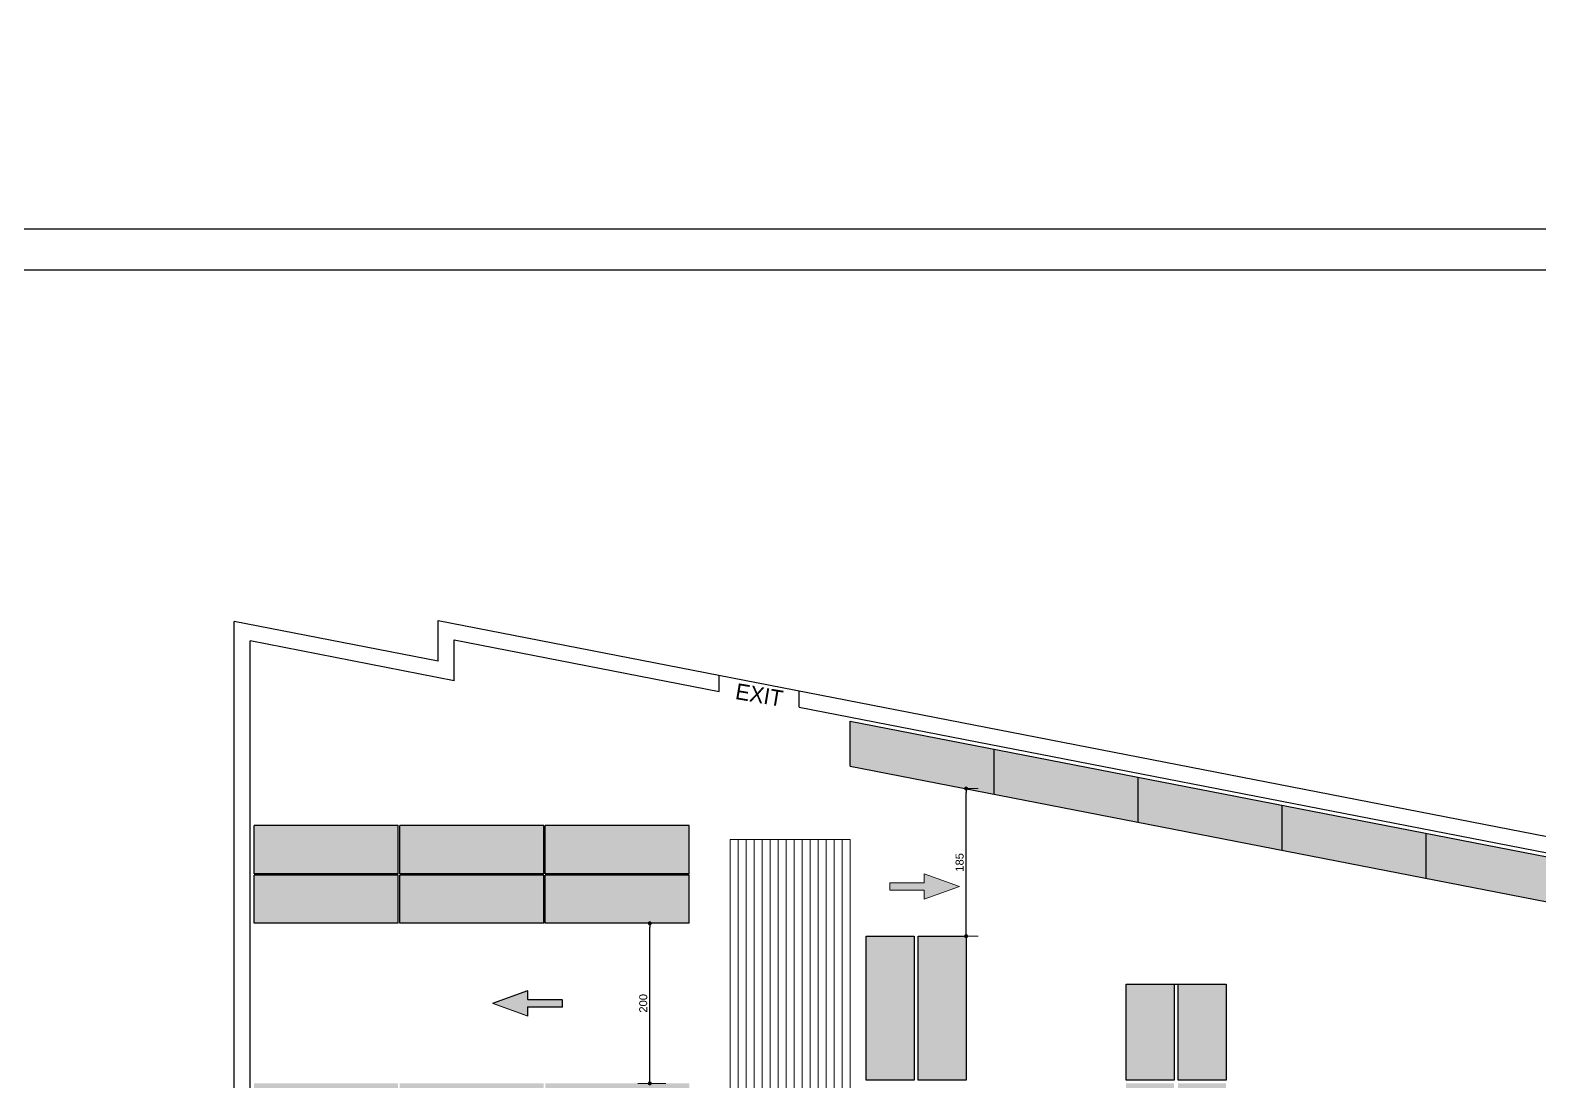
# Model space of a CAD drawing. Header units: centimetres. Extents: x 370416 to 395283, y 44791 to 69658.
# Drawn here: x 377364 to 379251, y 59767 to 61081 of the extents above; entities that cross this region are included whole.
import ezdxf

# ---------------------------------------------------------------- set-up
doc = ezdxf.new("R2010")
doc.units = ezdxf.units.CM
doc.header["$PDMODE"] = 2
doc.header["$PDSIZE"] = -10
doc.layers.add('D RACK', color=7, linetype='Continuous')
doc.layers.add('LVI_FLOOR BEDS - GENERAL', color=254, linetype='Continuous')
doc.layers.add('SPN-DIM', color=8, linetype='Continuous', lineweight=15)
doc.styles.add('ARIAL', font='arial.ttf')
doc.styles.add('TREE', font='arial.ttf')
doc.dimstyles.new('arc', dxfattribs={"dimtxt": 10, "dimasz": 5, "dimexe": 15, "dimexo": 2.5, "dimgap": 3, "dimtad": 1, "dimdec": 0, "dimzin": 0, "dimtxsty": 'TREE', "dimblk": 'DOT', "dimcen": 15, "dimdle": 0.5, "dimclrd": 256, "dimclre": 8, "dimclrt": 256, "dimadec": 0, "dimazin": 0, "dimtfac": 1, "dimtdec": 0, "dimtofl": 0, "dimtmove": 1, "dimatfit": 0, "dimldrblk": 'DOT', "dimfxl": 20, "dimfxlon": 1, "dimtolj": 1, "dimtzin": 0, "dimlwd": -1, "dimlwe": 0, "dimarcsym": 0})

# ---------------------------------------------------------------- blocks, each defined once
blk = doc.blocks.new('_Dot')
at = {"color": 0, "linetype": 'ByBlock', "lineweight": -2}
blk.add_line((-0.5, 0), (-1, 0), dxfattribs=at)
at = {"color": 0, "linetype": 'ByBlock', "lineweight": -3, "const_width": 0.5}
blk.add_lwpolyline([(-0.25, 0, 1), (0.25, 0, 1)], format="xyb", close=True, dxfattribs=at)
blk = doc.blocks.new('*D331')
at = {"color": 8, "lineweight": 0, "transparency": 16777216}
for p, q in [((378158.2, 59965.5), (378123.2, 59965.5)), ((378158.2, 59765.5), (378123.2, 59765.5))]:
    blk.add_line(p, q, dxfattribs=at)
at = {"transparency": 16777216}
blk.add_line((378138.2, 59770.5), (378138.2, 59960.5), dxfattribs=at)
at = {"layer": 'Defpoints', "color": 0, "transparency": 16777216}
for p in [(378138.2, 59965.5), (378187.6, 59965.5), (378187.6, 59765.5)]:
    blk.add_point(p, dxfattribs=at)
at = {"transparency": 16777216, "xscale": 5, "yscale": 5, "zscale": 5}
for p, rotation in [((378138.2, 59965.5), 90), ((378138.2, 59765.5), 270)]:
    blk.add_blockref('_Dot', p, dxfattribs=dict(at, rotation=rotation))
at = {"transparency": 16777216, "insert": (378130.1, 59865.5), "char_height": 10, "attachment_point": 5, "rotation": 90, "style": 'TREE'}
blk.add_mtext('\\A1;200', dxfattribs=at)
blk = doc.blocks.new('*D332')
at = {"color": 8, "lineweight": 0, "transparency": 16777216}
for p, q in [((378533.6, 60133.8), (378548.6, 60133.8)), ((378533.6, 59949.4), (378548.6, 59949.4))]:
    blk.add_line(p, q, dxfattribs=at)
at = {"transparency": 16777216}
blk.add_line((378533.6, 59954.4), (378533.6, 60128.8), dxfattribs=at)
at = {"layer": 'Defpoints', "color": 0, "transparency": 16777216}
for p in [(378533.6, 60133.8), (378533.6, 60133.8), (378533.6, 59949.4)]:
    blk.add_point(p, dxfattribs=at)
at = {"transparency": 16777216, "xscale": 5, "yscale": 5, "zscale": 5}
for p, rotation in [((378533.6, 60133.8), 90), ((378533.6, 59949.4), 270)]:
    blk.add_blockref('_Dot', p, dxfattribs=dict(at, rotation=rotation))
at = {"transparency": 16777216, "insert": (378525.5, 60041.6), "char_height": 10, "width": 22.733, "attachment_point": 5, "rotation": 90, "style": 'TREE'}
blk.add_mtext('\\A1;185', dxfattribs=at)

msp = doc.modelspace()

# ---------------------------------------------------------------- hatches: boundary and pattern name
at = {"layer": 'D RACK', "lineweight": -3, "true_color": 0x4554a5, "transparency": 33554483}
h = msp.add_hatch(color=175, dxfattribs=at)
h.dxf.hatch_style = 1
h.paths.add_polyline_path([(380728.6, 59762.3), (380728.6, 59706.3), (380908.6, 59671.2), (380908.6, 59727.3)])
h.paths.add_polyline_path([(380728.6, 59762.3), (380548.6, 59797.4), (380548.6, 59741.4), (380728.6, 59706.3)])
h.paths.add_polyline_path([(380548.6, 59797.4), (380368.6, 59832.4), (380368.6, 59776.4), (380548.6, 59741.4)])
h.paths.add_polyline_path([(380368.6, 59832.4), (380188.6, 59867.5), (380188.6, 59811.5), (380368.6, 59776.4)])
h.paths.add_polyline_path([(380188.6, 59867.5), (380008.6, 59902.5), (380008.6, 59846.5), (380188.6, 59811.5)])
h.paths.add_polyline_path([(379828.6, 59937.6), (379828.6, 59881.6), (380008.6, 59846.5), (380008.6, 59902.5)])
h.paths.add_polyline_path([(379828.6, 59937.6), (379648.6, 59972.7), (379648.6, 59916.6), (379828.6, 59881.6)])
h.paths.add_polyline_path([(379648.6, 59972.7), (379468.6, 60007.7), (379468.6, 59951.7), (379648.6, 59916.6)])
h.paths.add_polyline_path([(378568.6, 60183), (378388.6, 60218), (378388.6, 60162), (378568.6, 60126.9)])
h.paths.add_polyline_path([(378568.6, 60183), (378568.6, 60126.9), (378748.6, 60091.9), (378748.6, 60147.9)])
h.paths.add_polyline_path([(378928.6, 60112.9), (378748.6, 60147.9), (378748.6, 60091.9), (378928.6, 60056.8)])
h.paths.add_polyline_path([(378928.6, 60112.9), (378928.6, 60056.8), (379108.6, 60021.8), (379108.6, 60077.8)])
h.paths.add_polyline_path([(379108.6, 60077.8), (379108.6, 60021.8), (379288.6, 59986.7), (379288.6, 60042.8)])
h.paths.add_polyline_path([(379288.6, 60042.8), (379288.6, 59986.7), (379468.6, 59951.7), (379468.6, 60007.7)])
h = msp.add_hatch(color=175, dxfattribs=at)
h.dxf.hatch_style = 1
h.paths.add_polyline_path([(377823.6, 60087.5), (377643.6, 60087.5), (377643.6, 60027.5), (377823.6, 60027.5)])
h.paths.add_polyline_path([(378005.6, 60087.5), (377825.6, 60087.5), (377825.6, 60027.5), (378005.6, 60027.5)])
h.paths.add_polyline_path([(378187.6, 60087.5), (378007.6, 60087.5), (378007.6, 60027.5), (378187.6, 60027.5)])
h.paths.add_polyline_path([(378187.6, 60025.5), (378007.6, 60025.5), (378007.6, 59965.5), (378187.6, 59965.5)])
h.paths.add_polyline_path([(378005.6, 60025.5), (377825.6, 60025.5), (377825.6, 59965.5), (378005.6, 59965.5)])
h.paths.add_polyline_path([(377823.6, 60025.5), (377643.6, 60025.5), (377643.6, 59965.5), (377823.6, 59965.5)])
h.paths.add_polyline_path([(377823.6, 59765.5), (377643.6, 59765.5), (377643.6, 59705.5), (377823.6, 59705.5)])
h.paths.add_polyline_path([(378005.6, 59765.5), (377825.6, 59765.5), (377825.6, 59705.5), (378005.6, 59705.5)])
h.paths.add_polyline_path([(378187.6, 59765.5), (378007.6, 59765.5), (378007.6, 59705.5), (378187.6, 59705.5)])
h.paths.add_polyline_path([(378187.6, 59703.5), (378007.6, 59703.5), (378007.6, 59643.5), (378187.6, 59643.5)])
h.paths.add_polyline_path([(378005.6, 59703.5), (377825.6, 59703.5), (377825.6, 59643.5), (378005.6, 59643.5)])
h.paths.add_polyline_path([(377823.6, 59703.5), (377643.6, 59703.5), (377643.6, 59643.5), (377823.6, 59643.5)])
h.paths.add_polyline_path([(377823.6, 59443.5), (377643.6, 59443.5), (377643.6, 59383.5), (377823.6, 59383.5)])
h.paths.add_polyline_path([(378005.6, 59443.5), (377825.6, 59443.5), (377825.6, 59383.5), (378005.6, 59383.5)])
h.paths.add_polyline_path([(378187.6, 59443.5), (378007.6, 59443.5), (378007.6, 59383.5), (378187.6, 59383.5)])
h.paths.add_polyline_path([(378187.6, 59381.5), (378007.6, 59381.5), (378007.6, 59321.5), (378187.6, 59321.5)])
h.paths.add_polyline_path([(378005.6, 59381.5), (377825.6, 59381.5), (377825.6, 59321.5), (378005.6, 59321.5)])
h.paths.add_polyline_path([(377823.6, 59381.5), (377643.6, 59381.5), (377643.6, 59321.5), (377823.6, 59321.5)])
h.paths.add_polyline_path([(377823.6, 59121.5), (377643.6, 59121.5), (377643.6, 59061.5), (377823.6, 59061.5)])
h.paths.add_polyline_path([(378005.6, 59121.5), (377825.6, 59121.5), (377825.6, 59061.5), (378005.6, 59061.5)])
h.paths.add_polyline_path([(378187.6, 59121.5), (378007.6, 59121.5), (378007.6, 59061.5), (378187.6, 59061.5)])
h.paths.add_polyline_path([(378187.6, 59059.5), (378007.6, 59059.5), (378007.6, 58999.5), (378187.6, 58999.5)])
h.paths.add_polyline_path([(378005.6, 59059.5), (377825.6, 59059.5), (377825.6, 58999.5), (378005.6, 58999.5)])
h.paths.add_polyline_path([(377823.6, 59059.5), (377643.6, 59059.5), (377643.6, 58999.5), (377823.6, 58999.5)])
h.paths.add_polyline_path([(377823.6, 58799.5), (377643.6, 58799.5), (377643.6, 58739.5), (377823.6, 58739.5)])
h.paths.add_polyline_path([(378005.6, 58799.5), (377825.6, 58799.5), (377825.6, 58739.5), (378005.6, 58739.5)])
h.paths.add_polyline_path([(378187.6, 58799.5), (378007.6, 58799.5), (378007.6, 58739.5), (378187.6, 58739.5)])
h.paths.add_polyline_path([(378187.6, 58737.5), (378007.6, 58737.5), (378007.6, 58677.5), (378187.6, 58677.5)])
h.paths.add_polyline_path([(378005.6, 58737.5), (377825.6, 58737.5), (377825.6, 58677.5), (378005.6, 58677.5)])
h.paths.add_polyline_path([(377823.6, 58737.5), (377643.6, 58737.5), (377643.6, 58677.5), (377823.6, 58677.5)])
h.paths.add_polyline_path([(377823.6, 58477.5), (377643.6, 58477.5), (377643.6, 58417.5), (377823.6, 58417.5)])
h.paths.add_polyline_path([(377823.6, 58415.5), (377643.6, 58415.5), (377643.6, 58355.5), (377823.6, 58355.5)])
h.paths.add_polyline_path([(378005.6, 58477.5), (377825.6, 58477.5), (377825.6, 58417.5), (378005.6, 58417.5)])
h.paths.add_polyline_path([(378005.6, 58415.5), (377825.6, 58415.5), (377825.6, 58355.5), (378005.6, 58355.5)])
h.paths.add_polyline_path([(378187.6, 58415.5), (378007.6, 58415.5), (378007.6, 58355.5), (378187.6, 58355.5)])
h.paths.add_polyline_path([(378187.6, 58477.5), (378007.6, 58477.5), (378007.6, 58417.5), (378187.6, 58417.5)])
h.paths.add_polyline_path([(378187.6, 58155.5), (378007.6, 58155.5), (378007.6, 58095.5), (378187.6, 58095.5)])
h.paths.add_polyline_path([(378005.6, 58155.5), (377825.6, 58155.5), (377825.6, 58095.5), (378005.6, 58095.5)])
h.paths.add_polyline_path([(377823.6, 58155.5), (377643.6, 58155.5), (377643.6, 58095.5), (377823.6, 58095.5)])
h.paths.add_polyline_path([(377823.6, 58093.5), (377643.6, 58093.5), (377643.6, 58033.5), (377823.6, 58033.5)])
h.paths.add_polyline_path([(378005.6, 58093.5), (377825.6, 58093.5), (377825.6, 58033.5), (378005.6, 58033.5)])
h.paths.add_polyline_path([(378187.6, 58093.5), (378007.6, 58093.5), (378007.6, 58033.5), (378187.6, 58033.5)])
h.paths.add_polyline_path([(378187.6, 57833.5), (378007.6, 57833.5), (378007.6, 57773.5), (378187.6, 57773.5)])
h.paths.add_polyline_path([(378005.6, 57833.5), (377825.6, 57833.5), (377825.6, 57773.5), (378005.6, 57773.5)])
h.paths.add_polyline_path([(377823.6, 57833.5), (377643.6, 57833.5), (377643.6, 57773.5), (377823.6, 57773.5)])
h = msp.add_hatch(color=175, dxfattribs=at)
h.dxf.hatch_style = 1
h.paths.add_polyline_path([(378468.6, 59949.4), (378408.6, 59949.4), (378408.6, 59769.4), (378468.6, 59769.4)])
h.paths.add_polyline_path([(378468.6, 58857.4), (378408.6, 58857.4), (378408.6, 58677.4), (378468.6, 58677.4)])
h.paths.add_polyline_path([(378533.6, 58857.4), (378473.6, 58857.4), (378473.6, 58677.4), (378533.6, 58677.4)])
h.paths.add_polyline_path([(378533.6, 59041.4), (378473.6, 59041.4), (378473.6, 58861.4), (378533.6, 58861.4)])
h.paths.add_polyline_path([(378468.6, 59041.4), (378408.6, 59041.4), (378408.6, 58861.4), (378468.6, 58861.4)])
h = msp.add_hatch(color=175, dxfattribs=at)
h.dxf.hatch_style = 1
h.paths.add_polyline_path([(378533.6, 59949.4), (378473.6, 59949.4), (378473.6, 59769.4), (378533.6, 59769.4)])
h = msp.add_hatch(color=175, dxfattribs=at)
h.dxf.hatch_style = 1
h.paths.add_polyline_path([(378793.6, 59889.4), (378733.6, 59889.4), (378733.6, 59769.4), (378793.6, 59769.4)])
h.paths.add_polyline_path([(378858.6, 59889.4), (378798.6, 59889.4), (378798.6, 59769.4), (378858.6, 59769.4)])
h.paths.add_polyline_path([(378793.6, 59765.4), (378733.6, 59765.4), (378733.6, 59585.4), (378793.6, 59585.4)])
h.paths.add_polyline_path([(378858.6, 59765.4), (378798.6, 59765.4), (378798.6, 59585.4), (378858.6, 59585.4)])
h.paths.add_polyline_path([(378793.6, 59581.4), (378733.6, 59581.4), (378733.6, 59401.4), (378793.6, 59401.4)])
h.paths.add_polyline_path([(378858.6, 59581.4), (378798.6, 59581.4), (378798.6, 59401.4), (378858.6, 59401.4)])
at = {"layer": 'LVI_FLOOR BEDS - GENERAL', "lineweight": -3, "transparency": 33554508}
h = msp.add_hatch(color=1, dxfattribs=at)
h.dxf.hatch_style = 1
h.paths.add_polyline_path([(378438.1, 60007), (378438.1, 60016), (378481.2, 60016), (378481.2, 60027.2), (378525.2, 60011.5), (378481.2, 59995.7), (378481.2, 60007)])
h = msp.add_hatch(color=1, dxfattribs=at)
h.dxf.hatch_style = 1
h.paths.add_polyline_path([(378438.1, 60007), (378438.1, 60016), (378481.2, 60016), (378481.2, 60027.2), (378525.2, 60011.5), (378481.2, 59995.7), (378481.2, 60007)])
h = msp.add_hatch(color=1, dxfattribs=at)
h.dxf.hatch_style = 1
h.paths.add_polyline_path([(378438.1, 60007), (378438.1, 60016), (378481.2, 60016), (378481.2, 60027.2), (378525.2, 60011.5), (378481.2, 59995.7), (378481.2, 60007)])
h = msp.add_hatch(color=1, dxfattribs=at)
h.dxf.hatch_style = 1
h.paths.add_polyline_path([(378438.1, 60007), (378438.1, 60016), (378481.2, 60016), (378481.2, 60027.2), (378525.2, 60011.5), (378481.2, 59995.7), (378481.2, 60007)])
h = msp.add_hatch(color=1, dxfattribs=at)
h.dxf.hatch_style = 1
h.paths.add_polyline_path([(378438.1, 60007), (378438.1, 60016), (378481.2, 60016), (378481.2, 60027.2), (378525.2, 60011.5), (378481.2, 59995.7), (378481.2, 60007)])
h = msp.add_hatch(color=1, dxfattribs=at)
h.dxf.hatch_style = 1
h.paths.add_polyline_path([(378438.1, 60007), (378438.1, 60016), (378481.2, 60016), (378481.2, 60027.2), (378525.2, 60011.5), (378481.2, 59995.7), (378481.2, 60007)])
h = msp.add_hatch(color=1, dxfattribs=at)
h.dxf.hatch_style = 1
h.paths.add_polyline_path([(378438.1, 60007), (378438.1, 60016), (378481.2, 60016), (378481.2, 60027.2), (378525.2, 60011.5), (378481.2, 59995.7), (378481.2, 60007)])
h = msp.add_hatch(color=1, dxfattribs=at)
h.dxf.hatch_style = 1
h.paths.add_polyline_path([(378438.1, 60007), (378438.1, 60016), (378481.2, 60016), (378481.2, 60027.2), (378525.2, 60011.5), (378481.2, 59995.7), (378481.2, 60007)])
h = msp.add_hatch(color=1, dxfattribs=at)
h.dxf.hatch_style = 1
h.paths.add_polyline_path([(378438.1, 60007), (378438.1, 60016), (378481.2, 60016), (378481.2, 60027.2), (378525.2, 60011.5), (378481.2, 59995.7), (378481.2, 60007)])
h = msp.add_hatch(color=1, dxfattribs=at)
h.dxf.hatch_style = 1
h.paths.add_polyline_path([(378438.1, 60007), (378438.1, 60016), (378481.2, 60016), (378481.2, 60027.2), (378525.2, 60011.5), (378481.2, 59995.7), (378481.2, 60007)])
h = msp.add_hatch(color=1, dxfattribs=at)
h.dxf.hatch_style = 1
h.paths.add_polyline_path([(378438.1, 60007), (378438.1, 60016), (378481.2, 60016), (378481.2, 60027.2), (378525.2, 60011.5), (378481.2, 59995.7), (378481.2, 60007)])
h = msp.add_hatch(color=1, dxfattribs=at)
h.dxf.hatch_style = 1
h.paths.add_polyline_path([(378438.1, 60007), (378438.1, 60016), (378481.2, 60016), (378481.2, 60027.2), (378525.2, 60011.5), (378481.2, 59995.7), (378481.2, 60007)])
h = msp.add_hatch(color=1, dxfattribs=at)
h.dxf.hatch_style = 1
h.paths.add_polyline_path([(378438.1, 60007), (378438.1, 60016), (378481.2, 60016), (378481.2, 60027.2), (378525.2, 60011.5), (378481.2, 59995.7), (378481.2, 60007)])
h = msp.add_hatch(color=1, dxfattribs=at)
h.dxf.hatch_style = 1
h.paths.add_polyline_path([(378438.1, 60007), (378438.1, 60016), (378481.2, 60016), (378481.2, 60027.2), (378525.2, 60011.5), (378481.2, 59995.7), (378481.2, 60007)])
h = msp.add_hatch(color=1, dxfattribs=at)
h.dxf.hatch_style = 1
h.paths.add_polyline_path([(378438.1, 60007), (378438.1, 60016), (378481.2, 60016), (378481.2, 60027.2), (378525.2, 60011.5), (378481.2, 59995.7), (378481.2, 60007)])
h = msp.add_hatch(color=1, dxfattribs=at)
h.dxf.hatch_style = 1
h.paths.add_polyline_path([(378438.1, 60007), (378438.1, 60016), (378481.2, 60016), (378481.2, 60027.2), (378525.2, 60011.5), (378481.2, 59995.7), (378481.2, 60007)])
h = msp.add_hatch(color=1, dxfattribs=at)
h.dxf.hatch_style = 1
h.paths.add_polyline_path([(378438.1, 60007), (378438.1, 60016), (378481.2, 60016), (378481.2, 60027.2), (378525.2, 60011.5), (378481.2, 59995.7), (378481.2, 60007)])
h = msp.add_hatch(color=1, dxfattribs=at)
h.dxf.hatch_style = 1
h.paths.add_polyline_path([(378438.1, 60007), (378438.1, 60016), (378481.2, 60016), (378481.2, 60027.2), (378525.2, 60011.5), (378481.2, 59995.7), (378481.2, 60007)])
h = msp.add_hatch(color=1, dxfattribs=at)
h.dxf.hatch_style = 1
h.paths.add_polyline_path([(378438.1, 60007), (378438.1, 60016), (378481.2, 60016), (378481.2, 60027.2), (378525.2, 60011.5), (378481.2, 59995.7), (378481.2, 60007)])
h = msp.add_hatch(color=1, dxfattribs=at)
h.dxf.hatch_style = 1
h.paths.add_polyline_path([(378438.1, 60007), (378438.1, 60016), (378481.2, 60016), (378481.2, 60027.2), (378525.2, 60011.5), (378481.2, 59995.7), (378481.2, 60007)])
h = msp.add_hatch(color=1, dxfattribs=at)
h.dxf.hatch_style = 1
h.paths.add_polyline_path([(378438.1, 60007), (378438.1, 60016), (378481.2, 60016), (378481.2, 60027.2), (378525.2, 60011.5), (378481.2, 59995.7), (378481.2, 60007)])
h = msp.add_hatch(color=1, dxfattribs=at)
h.dxf.hatch_style = 1
h.paths.add_polyline_path([(378438.1, 60007), (378438.1, 60016), (378481.2, 60016), (378481.2, 60027.2), (378525.2, 60011.5), (378481.2, 59995.7), (378481.2, 60007)])
h = msp.add_hatch(color=1, dxfattribs=at)
h.dxf.hatch_style = 1
h.paths.add_polyline_path([(378438.1, 60007), (378438.1, 60016), (378481.2, 60016), (378481.2, 60027.2), (378525.2, 60011.5), (378481.2, 59995.7), (378481.2, 60007)])
h = msp.add_hatch(color=1, dxfattribs=at)
h.dxf.hatch_style = 1
h.paths.add_polyline_path([(378438.1, 60007), (378438.1, 60016), (378481.2, 60016), (378481.2, 60027.2), (378525.2, 60011.5), (378481.2, 59995.7), (378481.2, 60007)])
h = msp.add_hatch(color=1, dxfattribs=at)
h.dxf.hatch_style = 1
h.paths.add_polyline_path([(378438.1, 60007), (378438.1, 60016), (378481.2, 60016), (378481.2, 60027.2), (378525.2, 60011.5), (378481.2, 59995.7), (378481.2, 60007)])
h = msp.add_hatch(color=1, dxfattribs=at)
h.dxf.hatch_style = 1
h.paths.add_polyline_path([(378438.1, 60007), (378438.1, 60016), (378481.2, 60016), (378481.2, 60027.2), (378525.2, 60011.5), (378481.2, 59995.7), (378481.2, 60007)])
h = msp.add_hatch(color=1, dxfattribs=at)
h.dxf.hatch_style = 1
h.paths.add_polyline_path([(378438.1, 60007), (378438.1, 60016), (378481.2, 60016), (378481.2, 60027.2), (378525.2, 60011.5), (378481.2, 59995.7), (378481.2, 60007)])
h = msp.add_hatch(color=1, dxfattribs=at)
h.dxf.hatch_style = 1
h.paths.add_polyline_path([(378438.1, 60007), (378438.1, 60016), (378481.2, 60016), (378481.2, 60027.2), (378525.2, 60011.5), (378481.2, 59995.7), (378481.2, 60007)])
h = msp.add_hatch(color=1, dxfattribs=at)
h.dxf.hatch_style = 1
h.paths.add_polyline_path([(378438.1, 60007), (378438.1, 60016), (378481.2, 60016), (378481.2, 60027.2), (378525.2, 60011.5), (378481.2, 59995.7), (378481.2, 60007)])
h = msp.add_hatch(color=1, dxfattribs=at)
h.dxf.hatch_style = 1
h.paths.add_polyline_path([(378438.1, 60007), (378438.1, 60016), (378481.2, 60016), (378481.2, 60027.2), (378525.2, 60011.5), (378481.2, 59995.7), (378481.2, 60007)])
h = msp.add_hatch(color=1, dxfattribs=at)
h.dxf.hatch_style = 1
h.paths.add_polyline_path([(378438.1, 60007), (378438.1, 60016), (378481.2, 60016), (378481.2, 60027.2), (378525.2, 60011.5), (378481.2, 59995.7), (378481.2, 60007)])
h = msp.add_hatch(color=1, dxfattribs=at)
h.dxf.hatch_style = 1
h.paths.add_polyline_path([(378438.1, 60007), (378438.1, 60016), (378481.2, 60016), (378481.2, 60027.2), (378525.2, 60011.5), (378481.2, 59995.7), (378481.2, 60007)])
h = msp.add_hatch(color=1, dxfattribs=at)
h.dxf.hatch_style = 1
h.paths.add_polyline_path([(378028.6, 59870.2), (378028.6, 59861.2), (377985.5, 59861.2), (377985.5, 59850), (377941.5, 59865.7), (377985.5, 59881.5), (377985.5, 59870.2)])
h = msp.add_hatch(color=1, dxfattribs=at)
h.dxf.hatch_style = 1
h.paths.add_polyline_path([(378028.6, 59870.2), (378028.6, 59861.2), (377985.5, 59861.2), (377985.5, 59850), (377941.5, 59865.7), (377985.5, 59881.5), (377985.5, 59870.2)])
h = msp.add_hatch(color=1, dxfattribs=at)
h.dxf.hatch_style = 1
h.paths.add_polyline_path([(378028.6, 59870.2), (378028.6, 59861.2), (377985.5, 59861.2), (377985.5, 59850), (377941.5, 59865.7), (377985.5, 59881.5), (377985.5, 59870.2)])
h = msp.add_hatch(color=1, dxfattribs=at)
h.dxf.hatch_style = 1
h.paths.add_polyline_path([(378028.6, 59870.2), (378028.6, 59861.2), (377985.5, 59861.2), (377985.5, 59850), (377941.5, 59865.7), (377985.5, 59881.5), (377985.5, 59870.2)])
h = msp.add_hatch(color=1, dxfattribs=at)
h.dxf.hatch_style = 1
h.paths.add_polyline_path([(378029, 59869.8), (378029, 59860.8), (377985.9, 59860.8), (377985.9, 59849.6), (377941.9, 59865.3), (377985.9, 59881.1), (377985.9, 59869.8)])
h = msp.add_hatch(color=1, dxfattribs=at)
h.dxf.hatch_style = 1
h.paths.add_polyline_path([(378029, 59869.8), (378029, 59860.8), (377985.9, 59860.8), (377985.9, 59849.6), (377941.9, 59865.3), (377985.9, 59881.1), (377985.9, 59869.8)])
h = msp.add_hatch(color=1, dxfattribs=at)
h.dxf.hatch_style = 1
h.paths.add_polyline_path([(378029, 59869.8), (378029, 59860.8), (377985.9, 59860.8), (377985.9, 59849.6), (377941.9, 59865.3), (377985.9, 59881.1), (377985.9, 59869.8)])
h = msp.add_hatch(color=1, dxfattribs=at)
h.dxf.hatch_style = 1
h.paths.add_polyline_path([(378029, 59869.8), (378029, 59860.8), (377985.9, 59860.8), (377985.9, 59849.6), (377941.9, 59865.3), (377985.9, 59881.1), (377985.9, 59869.8)])

# ---------------------------------------------------------------- linework, layer by layer
for p, q in [((377873.8, 60343.7), (381017.6, 59731.5)), ((377873.8, 60292.8), (377873.8, 60343.7)), ((377873.8, 60343.7), (381017.6, 59731.5)), ((377873.8, 60343.7), (381017.6, 59731.5)), ((377873.8, 60292.8), (377873.8, 60343.7)), ((377873.8, 60292.8), (377618.6, 60342.4)), ((377618.6, 57748.5), (377618.6, 60342.4)), ((377873.8, 60292.8), (377618.6, 60342.4)), ((377893.8, 60268.6), (377638.6, 60318.2)), ((377638.6, 57768.5), (377638.6, 60318.2)), ((377893.8, 60268.6), (377638.6, 60318.2)), ((377638.6, 57768.5), (377638.6, 60318.2)), ((377873.8, 60313.2), (377873.8, 60313.2)), ((377873.8, 60313.2), (377873.8, 60313.2)), ((377893.8, 60319.5), (378224.8, 60255)), ((377893.8, 60268.6), (377893.8, 60319.5)), ((377893.8, 60268.6), (377893.8, 60319.5)), ((378224.8, 60255), (378224.8, 60275.4)), ((378231.4, 60274.1), (378231.4, 60274.1)), ((378231.4, 60274.1), (378231.4, 60274.1)), ((378231.4, 60274.1), (378231.4, 60274.1)), ((378231.4, 60274.1), (378231.4, 60274.1)), ((377638.6, 60253.3), (377638.6, 60253.3)), ((377638.6, 60253.3), (377638.6, 60253.3)), ((377638.6, 60253.3), (377638.6, 60253.3)), ((377638.6, 60253.3), (377638.6, 60253.3)), ((377638.6, 60253.3), (377638.6, 60253.3)), ((377638.6, 60253.3), (377638.6, 60253.3)), ((378324.8, 60235.5), (378324.8, 60255.9)), ((378324.8, 60235.5), (380997.6, 59715)), ((378388.6, 60218), (380908.6, 59727.3)), ((378388.6, 60162), (378388.6, 60218)), ((378568.6, 60126.9), (378568.6, 60183)), ((378388.6, 60162), (380908.6, 59671.2)), ((378748.6, 60091.9), (378748.6, 60147.9)), ((378748.6, 60091.9), (378748.6, 60147.9)), ((378928.6, 60056.8), (378928.6, 60112.9)), ((377823.6, 60087.5), (377643.6, 60087.5)), ((377643.6, 60027.5), (377643.6, 60087.5)), ((377823.6, 60027.5), (377823.6, 60087.5)), ((378005.6, 60087.5), (377825.6, 60087.5)), ((377825.6, 60027.5), (377825.6, 60087.5)), ((378005.6, 60027.5), (378005.6, 60087.5)), ((378187.6, 60087.5), (378007.6, 60087.5)), ((378007.6, 60027.5), (378007.6, 60087.5)), ((378187.6, 60027.5), (378187.6, 60087.5)), ((379108.6, 60026.9), (379108.6, 60077.8)), ((379108.6, 60026.9), (379108.6, 60077.8)), ((379108.6, 60026.9), (379108.6, 60077.8)), ((379108.6, 60021.8), (379108.6, 60077.8)), ((377823.6, 60027.5), (377643.6, 60027.5)), ((377823.6, 60025.5), (377643.6, 60025.5)), ((377643.6, 59965.5), (377643.6, 60025.5)), ((377823.6, 59965.5), (377823.6, 60025.5)), ((378005.6, 60027.5), (377825.6, 60027.5)), ((378005.6, 60025.5), (377825.6, 60025.5)), ((377825.6, 59965.5), (377825.6, 60025.5)), ((378005.6, 59965.5), (378005.6, 60025.5)), ((378187.6, 60027.5), (378007.6, 60027.5)), ((378187.6, 60025.5), (378007.6, 60025.5)), ((378007.6, 59965.5), (378007.6, 60025.5)), ((378187.6, 59965.5), (378187.6, 60025.5)), ((377823.6, 59965.5), (377643.6, 59965.5)), ((378005.6, 59965.5), (377825.6, 59965.5)), ((378187.6, 59965.5), (378007.6, 59965.5)), ((378733.6, 59889.4), (378858.6, 59889.4))]:
    msp.add_line(p, q)
for points in [[(373667.4, 60832.7), (373667.4, 53261), (384374.8, 53261), (384374.8, 60832.7)], [(373667.4, 60832.7), (373667.4, 53261), (384374.8, 53261), (384374.8, 60832.7)], [(373718.4, 60781.7), (373718.4, 53312), (384323.8, 53312), (384323.8, 60781.7)], [(373718.4, 60781.7), (373718.4, 53312), (384323.8, 53312), (384323.8, 60781.7)]]:
    msp.add_lwpolyline(points, close=True)
for points in [[(378408.6, 59949.4), (378408.6, 59949.4), (378468.6, 59949.4), (378468.6, 59769.4), (378408.6, 59769.4), (378408.6, 59949.4)], [(378473.6, 59949.4), (378473.6, 59949.4), (378533.6, 59949.4), (378533.6, 59769.4), (378473.6, 59769.4), (378473.6, 59949.4)], [(378793.6, 59889.4), (378793.6, 59769.4), (378733.6, 59769.4), (378733.6, 59889.4)], [(378858.6, 59889.4), (378858.6, 59769.4), (378798.6, 59769.4), (378798.6, 59889.4)]]:
    msp.add_lwpolyline(points)
for centre, radius in [((382849.7, 57224.7), 12433.5), ((378231.4, 60274.1), 5.820766091346741e-11), ((378231.4, 60274.1), 5.820766091346741e-11)]:
    msp.add_circle(centre, radius)
at = {"layer": 'D RACK', "color": 251, "lineweight": 9, "true_color": 0x636466}
for p, q in [((378238.6, 57557.9), (378238.6, 60070)), ((378238.6, 60070), (378238.6, 60070)), ((378238.6, 60070), (378388.6, 60070)), ((378248.6, 60070), (378248.6, 57557.9)), ((378258.6, 60070), (378258.6, 57557.9)), ((378268.6, 60070), (378268.6, 57557.9)), ((378278.6, 60070), (378278.6, 57557.9)), ((378278.6, 60070), (378278.6, 57557.9)), ((378288.6, 60070), (378288.6, 57557.9)), ((378298.6, 60070), (378298.6, 57557.9)), ((378308.6, 60070), (378308.6, 57557.9)), ((378318.6, 60070), (378318.6, 57557.9)), ((378328.6, 60070), (378328.6, 57557.9)), ((378328.6, 60070), (378328.6, 57557.9)), ((378338.6, 60070), (378338.6, 57557.9)), ((378348.6, 60070), (378348.6, 57557.9)), ((378358.6, 60070), (378358.6, 57557.9)), ((378368.6, 60070), (378368.6, 57557.9)), ((378378.6, 60070), (378378.6, 57557.9)), ((378388.6, 60070), (378388.6, 57557.9)), ((378388.6, 60070), (378388.6, 57557.9)), ((378388.6, 60070), (378388.6, 60070))]:
    msp.add_line(p, q, dxfattribs=at)
at = {"layer": 'SPN-DIM', "color": 251, "true_color": 0x636466}
for points in [[(378438.1, 60007), (378438.1, 60016), (378481.2, 60016), (378481.2, 60027.2), (378525.2, 60011.5), (378481.2, 59995.7), (378481.2, 60007), (378438.1, 60007)], [(378438.1, 60007), (378438.1, 60016), (378481.2, 60016), (378481.2, 60027.2), (378525.2, 60011.5), (378481.2, 59995.7), (378481.2, 60007), (378438.1, 60007)], [(378438.1, 60007), (378438.1, 60016), (378481.2, 60016), (378481.2, 60027.2), (378525.2, 60011.5), (378481.2, 59995.7), (378481.2, 60007), (378438.1, 60007)], [(378438.1, 60007), (378438.1, 60016), (378481.2, 60016), (378481.2, 60027.2), (378525.2, 60011.5), (378481.2, 59995.7), (378481.2, 60007), (378438.1, 60007)], [(378438.1, 60007), (378438.1, 60016), (378481.2, 60016), (378481.2, 60027.2), (378525.2, 60011.5), (378481.2, 59995.7), (378481.2, 60007), (378438.1, 60007)], [(378438.1, 60007), (378438.1, 60016), (378481.2, 60016), (378481.2, 60027.2), (378525.2, 60011.5), (378481.2, 59995.7), (378481.2, 60007), (378438.1, 60007)], [(378438.1, 60007), (378438.1, 60016), (378481.2, 60016), (378481.2, 60027.2), (378525.2, 60011.5), (378481.2, 59995.7), (378481.2, 60007), (378438.1, 60007)], [(378438.1, 60007), (378438.1, 60016), (378481.2, 60016), (378481.2, 60027.2), (378525.2, 60011.5), (378481.2, 59995.7), (378481.2, 60007), (378438.1, 60007)], [(378438.1, 60007), (378438.1, 60016), (378481.2, 60016), (378481.2, 60027.2), (378525.2, 60011.5), (378481.2, 59995.7), (378481.2, 60007), (378438.1, 60007)], [(378438.1, 60007), (378438.1, 60016), (378481.2, 60016), (378481.2, 60027.2), (378525.2, 60011.5), (378481.2, 59995.7), (378481.2, 60007), (378438.1, 60007)], [(378438.1, 60007), (378438.1, 60016), (378481.2, 60016), (378481.2, 60027.2), (378525.2, 60011.5), (378481.2, 59995.7), (378481.2, 60007), (378438.1, 60007)], [(378438.1, 60007), (378438.1, 60016), (378481.2, 60016), (378481.2, 60027.2), (378525.2, 60011.5), (378481.2, 59995.7), (378481.2, 60007), (378438.1, 60007)], [(378438.1, 60007), (378438.1, 60016), (378481.2, 60016), (378481.2, 60027.2), (378525.2, 60011.5), (378481.2, 59995.7), (378481.2, 60007), (378438.1, 60007)], [(378438.1, 60007), (378438.1, 60016), (378481.2, 60016), (378481.2, 60027.2), (378525.2, 60011.5), (378481.2, 59995.7), (378481.2, 60007), (378438.1, 60007)], [(378438.1, 60007), (378438.1, 60016), (378481.2, 60016), (378481.2, 60027.2), (378525.2, 60011.5), (378481.2, 59995.7), (378481.2, 60007), (378438.1, 60007)], [(378438.1, 60007), (378438.1, 60016), (378481.2, 60016), (378481.2, 60027.2), (378525.2, 60011.5), (378481.2, 59995.7), (378481.2, 60007), (378438.1, 60007)], [(378438.1, 60007), (378438.1, 60016), (378481.2, 60016), (378481.2, 60027.2), (378525.2, 60011.5), (378481.2, 59995.7), (378481.2, 60007), (378438.1, 60007)], [(378438.1, 60007), (378438.1, 60016), (378481.2, 60016), (378481.2, 60027.2), (378525.2, 60011.5), (378481.2, 59995.7), (378481.2, 60007), (378438.1, 60007)], [(378438.1, 60007), (378438.1, 60016), (378481.2, 60016), (378481.2, 60027.2), (378525.2, 60011.5), (378481.2, 59995.7), (378481.2, 60007), (378438.1, 60007)], [(378438.1, 60007), (378438.1, 60016), (378481.2, 60016), (378481.2, 60027.2), (378525.2, 60011.5), (378481.2, 59995.7), (378481.2, 60007), (378438.1, 60007)], [(378438.1, 60007), (378438.1, 60016), (378481.2, 60016), (378481.2, 60027.2), (378525.2, 60011.5), (378481.2, 59995.7), (378481.2, 60007), (378438.1, 60007)], [(378438.1, 60007), (378438.1, 60016), (378481.2, 60016), (378481.2, 60027.2), (378525.2, 60011.5), (378481.2, 59995.7), (378481.2, 60007), (378438.1, 60007)], [(378438.1, 60007), (378438.1, 60016), (378481.2, 60016), (378481.2, 60027.2), (378525.2, 60011.5), (378481.2, 59995.7), (378481.2, 60007), (378438.1, 60007)], [(378438.1, 60007), (378438.1, 60016), (378481.2, 60016), (378481.2, 60027.2), (378525.2, 60011.5), (378481.2, 59995.7), (378481.2, 60007), (378438.1, 60007)], [(378438.1, 60007), (378438.1, 60016), (378481.2, 60016), (378481.2, 60027.2), (378525.2, 60011.5), (378481.2, 59995.7), (378481.2, 60007), (378438.1, 60007)], [(378438.1, 60007), (378438.1, 60016), (378481.2, 60016), (378481.2, 60027.2), (378525.2, 60011.5), (378481.2, 59995.7), (378481.2, 60007), (378438.1, 60007)], [(378438.1, 60007), (378438.1, 60016), (378481.2, 60016), (378481.2, 60027.2), (378525.2, 60011.5), (378481.2, 59995.7), (378481.2, 60007), (378438.1, 60007)], [(378438.1, 60007), (378438.1, 60016), (378481.2, 60016), (378481.2, 60027.2), (378525.2, 60011.5), (378481.2, 59995.7), (378481.2, 60007), (378438.1, 60007)], [(378438.1, 60007), (378438.1, 60016), (378481.2, 60016), (378481.2, 60027.2), (378525.2, 60011.5), (378481.2, 59995.7), (378481.2, 60007), (378438.1, 60007)], [(378438.1, 60007), (378438.1, 60016), (378481.2, 60016), (378481.2, 60027.2), (378525.2, 60011.5), (378481.2, 59995.7), (378481.2, 60007), (378438.1, 60007)], [(378438.1, 60007), (378438.1, 60016), (378481.2, 60016), (378481.2, 60027.2), (378525.2, 60011.5), (378481.2, 59995.7), (378481.2, 60007), (378438.1, 60007)], [(378438.1, 60007), (378438.1, 60016), (378481.2, 60016), (378481.2, 60027.2), (378525.2, 60011.5), (378481.2, 59995.7), (378481.2, 60007), (378438.1, 60007)], [(378028.6, 59870.2), (378028.6, 59861.2), (377985.5, 59861.2), (377985.5, 59850), (377941.5, 59865.7), (377985.5, 59881.5), (377985.5, 59870.2), (378028.6, 59870.2)], [(378028.6, 59870.2), (378028.6, 59861.2), (377985.5, 59861.2), (377985.5, 59850), (377941.5, 59865.7), (377985.5, 59881.5), (377985.5, 59870.2), (378028.6, 59870.2)], [(378028.6, 59870.2), (378028.6, 59861.2), (377985.5, 59861.2), (377985.5, 59850), (377941.5, 59865.7), (377985.5, 59881.5), (377985.5, 59870.2), (378028.6, 59870.2)], [(378028.6, 59870.2), (378028.6, 59861.2), (377985.5, 59861.2), (377985.5, 59850), (377941.5, 59865.7), (377985.5, 59881.5), (377985.5, 59870.2), (378028.6, 59870.2)], [(378029, 59869.8), (378029, 59860.8), (377985.9, 59860.8), (377985.9, 59849.6), (377941.9, 59865.3), (377985.9, 59881.1), (377985.9, 59869.8), (378029, 59869.8)], [(378029, 59869.8), (378029, 59860.8), (377985.9, 59860.8), (377985.9, 59849.6), (377941.9, 59865.3), (377985.9, 59881.1), (377985.9, 59869.8), (378029, 59869.8)], [(378029, 59869.8), (378029, 59860.8), (377985.9, 59860.8), (377985.9, 59849.6), (377941.9, 59865.3), (377985.9, 59881.1), (377985.9, 59869.8), (378029, 59869.8)], [(378029, 59869.8), (378029, 59860.8), (377985.9, 59860.8), (377985.9, 59849.6), (377941.9, 59865.3), (377985.9, 59881.1), (377985.9, 59869.8), (378029, 59869.8)]]:
    msp.add_lwpolyline(points, dxfattribs=at)

# ---------------------------------------------------------------- texts
at = {"layer": 'SPN-DIM', "color": 1, "insert": (378247.4, 60265.6), "char_height": 20, "width": 77.458, "attachment_point": 1, "rotation": 350.5377, "style": 'ARIAL'}
msp.add_mtext('{\\fCentury Gothic|b0|i0|c0|p34;EXIT}', dxfattribs=at)

# ---------------------------------------------------------------- dimensions: what is measured, and where the dimension line sits
dim = msp.add_aligned_dim(p1=(378533.6, 59949.4), p2=(378533.6, 60133.8), distance=0, text='185', dimstyle='arc')
dim.commit()
dim.dimension.update_dxf_attribs({"geometry": '*D332', "text_midpoint": (378525.5, 60041.6)})
dim = msp.add_linear_dim(base=(378138.2, 59965.5), p1=(378187.6, 59765.5), p2=(378187.6, 59965.5), angle=90, dimstyle='arc')
dim.commit()
dim.dimension.update_dxf_attribs({"geometry": '*D331', "text_midpoint": (378130.1, 59865.5)})

doc.saveas('drawing.dxf')
